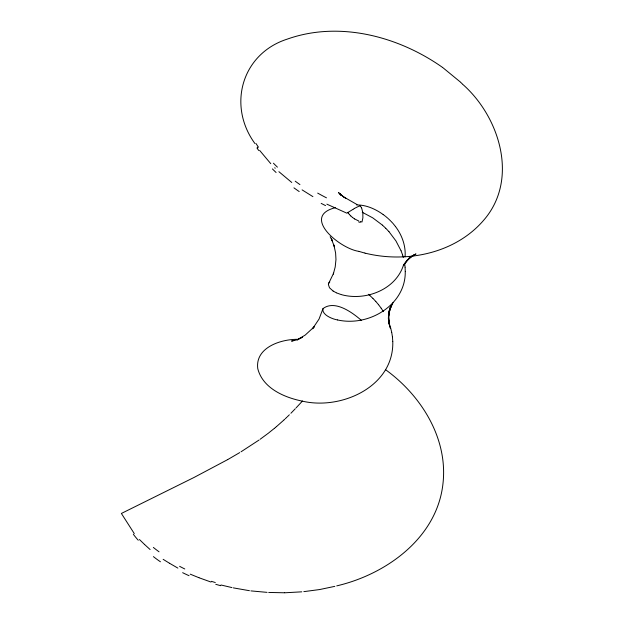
<?xml version="1.0" encoding="UTF-8"?>
<svg xmlns="http://www.w3.org/2000/svg" width="624" height="624" viewBox="0 0 624 624"><rect width="100%" height="100%" fill="white"/><g stroke="black" fill="none" stroke-linecap="round" stroke-linejoin="round"><path stroke-width="0.94" d="M405.241 271.385C406.076 304.021 369.697 327.187 337.444 319.925M388.682 319.472L389.181 310.557L388.635 316.29L390.218 307.687L388.877 313.412L391.521 305.105L389.446 310.502L391.162 306.485M328.38 284.505L329.503 287.797L333.091 291.026M405.077 256.784C405.928 245.934 401.996 235.092 395.476 226.52M328.411 284.263L328.614 283.546M403.751 264.241C396.365 289.567 365.711 301.244 341.617 294.7M361.452 320.455C352.326 312.437 334.799 299.614 322.998 308.607L319.051 319.051L312.523 328.77L314.262 326.758L305.23 335.057L297.274 339.846L302.398 337.225L298.389 338.996M322.998 308.607C321.547 314.558 331.742 318.895 337.389 319.917M328.708 283.327L333.622 273.156L333.325 274.076L335.205 266.955L335.969 259.514L335.603 252.977L333.879 244.99L334.433 246.722L331.313 238.789L332.42 240.817L330.151 236.714M328.747 283.241L329.137 282.656M393.159 302.5L390.039 308.131L392.496 303.982M403.58 265.691L407.503 259.802L404.407 263.851L410.498 257.267L408.151 259.288L414.055 254.865M302.476 401.014L296.088 407.885M329.293 282.477L329.768 282.04M295.3 408.72L290.909 413.26M289.364 414.796L288.912 415.233M288.46 415.685L287.063 417.035M286.588 417.487L285.285 418.727M284.7 419.281L284.099 419.843M283.795 420.124L276.611 426.496M276.268 426.785L275.574 427.37M275.231 427.658L274.7 428.095M274.342 428.392L268.601 432.978M268.086 433.376L267.563 433.774M267.041 434.171L260.122 439.273M259.038 440.037L241.059 451.776M354.604 208.322L359.572 205.873M354.229 208.564L353.27 209.173M352.973 209.368L346.843 213.174L326.828 204.142M411.076 256.885L415.974 253.921L409.133 257.735L414.196 255.13M239.733 452.587L227.893 459.49M227.69 459.599L193.978 477.493L121.384 513.458L134.269 533.582M336.757 585.866C386.568 574.275 437.362 537.537 443.009 483.28C448.016 438.165 421.036 395.273 385.468 369.634M293.982 340.478L291.548 341.094L298.623 339.487M334.838 586.349L319.652 589.547L303.826 591.638M335.33 207.691C300.604 216.372 339.994 248.742 358.831 251.347M301.79 591.833L284.864 592.777M298.015 339.323C281.12 339.043 255.005 347.412 257.759 368.605C262.704 388.175 284.138 397.441 302.195 401.107C341.141 410.405 394.142 386.615 392.777 341.515M356.569 204.937C366.194 204.844 375.406 209.009 383.12 214.5M284.622 592.777L268.71 592.449M267.064 592.363L250.91 590.897M249.436 590.702L233.329 587.878M231.949 587.582L220.982 584.992M359.775 205.912L360.337 206.154M365.75 253.297C406.825 263.258 455.036 253.36 483.436 220.522C519.106 179.915 499.949 117.359 462.969 84.552M365.43 253.219L364.494 252.977M364.182 252.899L359.12 251.441M341.078 294.544L336.82 293.007M360.313 221.52L361.99 221.996L362.895 217.815L362.817 212.636L361.639 208.003M211.029 582.052L199.594 577.957M358.738 220.99L354.635 218.946M199.173 577.793L198.76 577.637M198.697 577.613L190.203 574.15M362.263 212.269L372.77 217.87L382.262 225.007M336.484 292.859L333.122 291.049M357.061 204.578L343.637 196.872L345.821 198.44M177.871 568.105L169.455 563.222M312.913 196.638L302.094 189.875M169.213 563.082L163.145 559.322M354.588 218.915L352.552 217.487M442.51 67.4C398.518 36.348 339.347 20.631 287.258 39.117C241.738 53.719 227.175 105.518 254.904 143.504M341.281 195.187L343.738 196.942L338.512 192.59L341.328 195.538L339.573 193.362L340.525 194.688M442.931 67.704L460.114 81.822M383.167 214.531L385.336 216.169M291.767 182.481L278.889 171.678M352.49 217.441L350.789 215.951M385.858 216.59L387.98 218.408M360.43 206.224L361.538 207.784M368.417 294.286L369.86 295.534M150.111 549.541L144.667 544.58M382.418 225.139L385.718 228.236M370.024 295.682L372.871 298.358M388.502 218.876L390.554 220.849M144.596 544.518L139.441 539.518M460.504 82.181L462.595 84.185M350.719 215.896L349.362 214.461M275.223 168.23L274.732 167.747M385.835 228.345L388.955 231.652M373.004 298.49L375.781 301.431M391.022 221.325L392.948 223.415M270.754 163.66L259.631 150.392M375.874 301.54L378.55 304.699M389.033 231.738L395.928 240.903L401.045 250.754M393.393 223.938L395.39 226.403M349.3 214.391L348.293 213.034M378.62 304.777L381.155 308.186M257.845 147.927L257.338 147.194M381.194 308.24L383.425 311.626M348.239 212.956L347.864 212.332M401.084 250.856L402.542 254.803M388.44 321.493L388.736 322.257M389.033 323.029L389.314 323.801M389.353 323.903L390.679 328.029M402.589 254.951L403.33 257.416M390.718 328.185L391.716 332.381M391.755 332.576L392.426 336.796M388.331 317.819L388.9 321.188M388.346 317.936L390 327.811M404.672 263.687L405.07 267.08M392.449 337.038L392.769 341.461M388.627 317.749L389.095 322.452M405.085 267.251L405.241 271.198M388.463 313.232L388.853 324.184M360.329 222.378A61.526 36.106 82.2 0 1 358.722 221.988M325.556 205.6A116.875 62.283 20.3 0 1 321.181 203.369M326.477 197.831A117.764 56.87 21.1 0 1 317.678 193.105M299.208 191.56A113.716 61.909 20.6 0 1 293.943 187.84M299.926 184.579A113.513 55.91 22.4 0 1 295.207 181.171M276.097 172.505A124.683 70.138 20.4 0 1 272.415 168.917M277.415 167.146A122.312 63.671 22.9 0 1 273.452 163.207M258.718 150.478A133.037 75.075 20.8 0 1 256.955 147.989M258.43 147.139A131.438 72.119 22.3 0 1 255.965 143.481M138.271 540.244A98.787 77.462 -10.8 0 1 133.341 534.245M159.042 551.795A124.09 90.73 3 0 1 153.356 547.427M160.43 561.779A124.582 97.711 -5.1 0 1 153.418 556.624M184.782 568.963A137.709 101.361 2.7 0 1 179.603 566.311M189.056 575.695A134.105 103.982 -0.8 0 1 182.645 572.684M215.303 582.535A145.501 108.802 2.4 0 1 211.435 581.326M220.685 585.679A142.132 108.927 1.5 0 1 215.756 584.298"/></g></svg>
